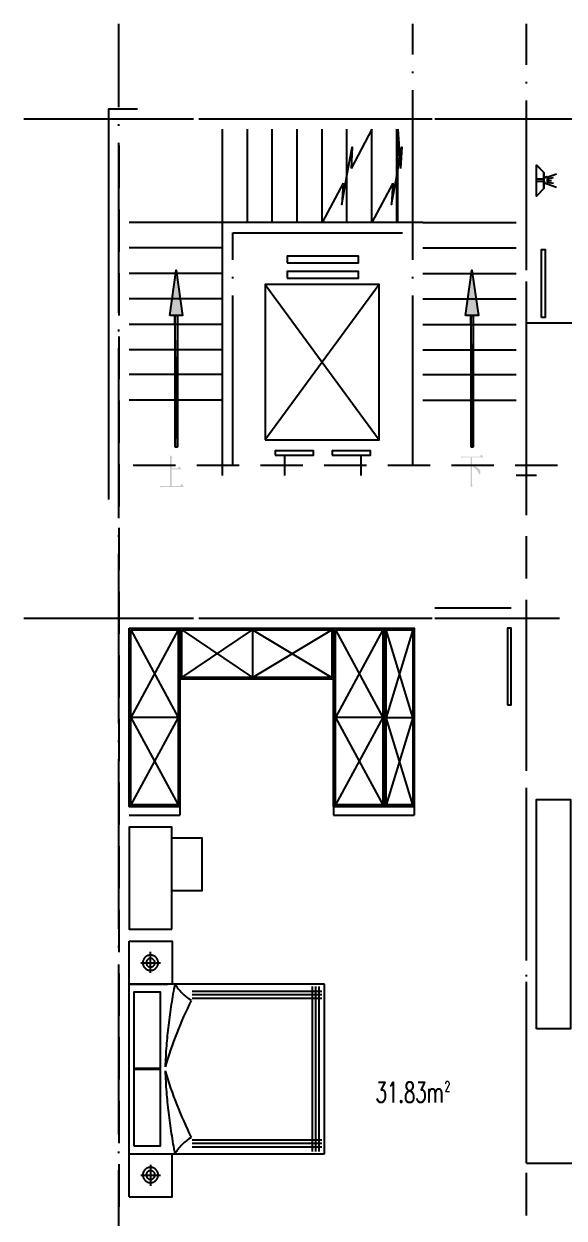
# Model space of a CAD drawing. Header units: millimetres. Extents: x -1120 to 100154, y -9529 to 14223.
# Drawn here: x 41768 to 48133, y 152 to 14221 of the extents above; entities that cross this region are included whole.
import ezdxf

# ---------------------------------------------------------------- set-up
doc = ezdxf.new("R2010")
doc.units = ezdxf.units.MM
doc.linetypes.add('DOTE', pattern=[2.42, 2, -0.2, 0.02, -0.2])
for name, color, linetype in [('A-DOTE', 1, 'Continuous'), ('A-房间名称', 7, 'Continuous'), ('A-立面看线', 7, 'Continuous')]:
    doc.layers.add(name, color=color, linetype=linetype)
doc.styles.add('_TCH_WINDOW', font='SIMPLEX', dxfattribs={"bigfont": 'GBCBIG'})

msp = doc.modelspace()

# ---------------------------------------------------------------- hatches: boundary and pattern name
at = {"layer": 'A-立面看线'}
for points in [[(43487, 10787), (43561, 11320), (43635, 10787)], [(46973, 10787), (47047, 11320), (47123, 10787)], [(43546, 9240), (43576, 9240), (43546, 10787)], [(43576, 9240), (43546, 10787), (43576, 10787)], [(47032, 9240), (47062, 9240), (47032, 10787)], [(47062, 9240), (47032, 10787), (47062, 10787)], [(46912, 9124), (47141, 9124), (47158, 9150), (47184, 9113), (47049, 9113), (47049, 9022), (47056, 9020), (47060, 9018), (47065, 9016), (47069, 9013), (47073, 9011), (47078, 9009), (47082, 9009), (47084, 9007), (47089, 9005), (47093, 9003), (47095, 9000), (47099, 8998), (47102, 8998), (47106, 8996), (47108, 8994), (47112, 8992), (47115, 8992), (47117, 8989), (47119, 8987), (47121, 8985), (47123, 8985), (47126, 8983), (47128, 8981), (47130, 8981), (47130, 8979), (47132, 8979), (47134, 8976), (47134, 8974), (47136, 8974), (47136, 8972), (47139, 8968), (47141, 8963), (47143, 8959), (47145, 8957), (47145, 8952), (47145, 8948), (47147, 8944), (47147, 8942), (47147, 8939), (47147, 8935), (47147, 8931), (47145, 8926), (47145, 8926), (47143, 8920), (47141, 8915), (47139, 8915), (47139, 8915), (47136, 8915), (47136, 8915), (47134, 8918), (47132, 8920), (47130, 8924), (47128, 8929), (47123, 8933), (47121, 8937), (47121, 8939), (47119, 8942), (47117, 8944), (47117, 8948), (47115, 8950), (47112, 8952), (47110, 8955), (47108, 8957), (47106, 8959), (47104, 8961), (47102, 8966), (47099, 8968), (47097, 8970), (47095, 8972), (47093, 8974), (47091, 8979), (47089, 8981), (47084, 8983), (47082, 8985), (47080, 8989), (47075, 8992), (47073, 8994), (47069, 8996), (47067, 9000), (47062, 9003), (47060, 9005), (47056, 9009), (47052, 9011), (47049, 9013), (47049, 8835), (47049, 8828), (47049, 8824), (47049, 8818), (47049, 8813), (47049, 8809), (47049, 8804), (47049, 8800), (47049, 8796), (47052, 8791), (47052, 8787), (47052, 8783), (47052, 8778), (47052, 8774), (47052, 8772), (47030, 8761), (47030, 8767), (47030, 8772), (47030, 8778), (47030, 8785), (47030, 8789), (47032, 8796), (47032, 8800), (47032, 8807), (47032, 8811), (47032, 8815), (47032, 8820), (47032, 8824), (47032, 8828), (47032, 8831), (47032, 8835), (47032, 8839), (47032, 8841), (47032, 8844), (47032, 8848), (47032, 8850), (47032, 9113), (46954, 9113), (46949, 9113), (46947, 9113), (46943, 9113), (46941, 9113), (46936, 9111), (46934, 9111), (46930, 9111), (46928, 9109), (46925, 9109), (46923, 9109), (46912, 9124)], [(43487, 9137), (43522, 9118), (43507, 9103), (43507, 8985), (43581, 8985), (43598, 9011), (43624, 8974), (43507, 8974), (43507, 8776), (43609, 8776), (43629, 8804), (43655, 8765), (43409, 8765), (43407, 8765), (43402, 8765), (43400, 8765), (43396, 8765), (43394, 8763), (43389, 8763), (43387, 8763), (43385, 8761), (43380, 8761), (43380, 8761), (43370, 8776), (43489, 8776), (43489, 9072), (43489, 9076), (43489, 9081), (43489, 9085), (43489, 9090), (43489, 9094), (43489, 9098), (43489, 9103), (43489, 9107), (43489, 9111), (43489, 9116), (43489, 9120), (43489, 9124), (43489, 9129), (43487, 9133), (43487, 9137), (43487, 9137)]]:
    msp.add_hatch(color=256, dxfattribs=at).paths.add_polyline_path(points)

# ---------------------------------------------------------------- linework, layer by layer
at = {"layer": 'A-DOTE', "linetype": 'DOTE', "ltscale": 1000}
for p, q in [((42888, -3701), (42888, 14221)), ((46349, 9020), (46349, 14221)), ((47688, 8900), (47688, 14221)), ((41768, 13101), (57009, 13101)), ((44228, 9020), (44228, 11761)), ((44228, 11760), (46349, 11760)), ((47688, 10701), (49489, 10701)), ((41768, 7221), (47688, 7221)), ((47688, 800), (47688, 7220)), ((47688, 800), (51689, 800))]:
    msp.add_line(p, q, dxfattribs=at)
at = {"layer": 'A-立面看线'}
for points in [[(42767, 8620), (42767, 13222), (43108, 13222)], [(43579, 13100), (43078, 13100)], [(44327, 13100), (43829, 13100)], [(45078, 13100), (44577, 13100)], [(45829, 13100), (45328, 13100)], [(46577, 13100), (46079, 13100)], [(47328, 13100), (46827, 13100)], [(48079, 13100), (47578, 13100)], [(44107, 11881), (44107, 12980)], [(44401, 11881), (44401, 12980)], [(44695, 11881), (44695, 12980)], [(44989, 11881), (44989, 12980)], [(45282, 11881), (45282, 12980)], [(45574, 11881), (45574, 12980)], [(45868, 12980), (45622, 12519)], [(45868, 11881), (45868, 12980)], [(46162, 11881), (46162, 12980)], [(46175, 11881), (46175, 12980)], [(46175, 12980), (46207, 12519)], [(42889, 12286), (42889, 12787)], [(45528, 12343), (45515, 12095), (45574, 12430), (45635, 12767), (45622, 12519)], [(46114, 12343), (46101, 12095), (46162, 12430), (46220, 12767), (46207, 12519)], [(47689, 12186), (47689, 12687)], [(47809, 12193), (47896, 12282), (47809, 12193), (47809, 12558), (47896, 12471)], [(47896, 12471), (47815, 12552)], [(47896, 12391), (47809, 12391)], [(47934, 12419), (47930, 12419), (47926, 12418), (47922, 12417), (47918, 12416), (47915, 12414), (47911, 12412), (47908, 12410), (47905, 12407), (47903, 12404), (47901, 12401), (47899, 12398), (47897, 12394), (47896, 12391), (47895, 12387), (47894, 12383), (47894, 12379), (47894, 12375), (47895, 12371), (47896, 12367), (47897, 12363), (47899, 12360), (47901, 12356), (47903, 12353), (47905, 12350), (47908, 12348), (47911, 12345), (47915, 12343), (47918, 12342), (47922, 12340), (47926, 12339), (47930, 12339), (47934, 12338)], [(47896, 12391), (47896, 12471)], [(47896, 12471), (47896, 12282), (47896, 12365)], [(47933, 12417), (48044, 12456)], [(47933, 12417), (47933, 12336)], [(47933, 12397), (48009, 12412)], [(45528, 12343), (45282, 11881)], [(46114, 12343), (45868, 11881)], [(47896, 12365), (47809, 12365)], [(47896, 12282), (47815, 12199)], [(47933, 12378), (47985, 12378)], [(47933, 12358), (48009, 12343)], [(47933, 12336), (48044, 12299)], [(42889, 11535), (42889, 12036)], [(44107, 11881), (43008, 11881)], [(44107, 8900), (44107, 11881)], [(46468, 11881), (44107, 11881)], [(44401, 11881), (44401, 11881)], [(44695, 11881), (44695, 11881)], [(44989, 11881), (44989, 11881)], [(45282, 11881), (45282, 11881)], [(45574, 11881), (45574, 11881)], [(45868, 11881), (45868, 11881)], [(46162, 11881), (46162, 11881)], [(46175, 11881), (46175, 11881)], [(46468, 11881), (47567, 11881)], [(47689, 11435), (47689, 11936)], [(44107, 11581), (43008, 11581)], [(46468, 11581), (47567, 11581)], [(47868, 10761), (47868, 11562), (47909, 11562), (47909, 10761), (47868, 10761)], [(44869, 11407), (45711, 11407), (45711, 11483), (44869, 11483), (44869, 11407)], [(42889, 10785), (42889, 11285)], [(44107, 11281), (43008, 11281)], [(44869, 11226), (45711, 11226), (45711, 11303), (44869, 11303), (44869, 11226)], [(46468, 11281), (47567, 11281)], [(44610, 11150), (45953, 9322)], [(45953, 11150), (44610, 9322)], [(44610, 9322), (45953, 9322), (45953, 11150), (44610, 11150), (44610, 9322)], [(47689, 10685), (47689, 11185)], [(44107, 10981), (43008, 10981)], [(46468, 10981), (47567, 10981)], [(44107, 10680), (43008, 10680)], [(46468, 10680), (47567, 10680)], [(42889, 10036), (42889, 10537)], [(47689, 9936), (47689, 10437)], [(44107, 10380), (43008, 10380)], [(46468, 10380), (47567, 10380)], [(44107, 10091), (43008, 10091)], [(46468, 10091), (47567, 10091)], [(42889, 9285), (42889, 9786)], [(44107, 9790), (43008, 9790)], [(46468, 9790), (47567, 9790)], [(47689, 9185), (47689, 9686)], [(44730, 9140), (45180, 9140), (45180, 9190), (44730, 9190), (44730, 9140)], [(45400, 9140), (45850, 9140), (45850, 9190), (45400, 9190), (45400, 9140)], [(42889, 8535), (42889, 9035)], [(43555, 9020), (43054, 9020)], [(44305, 9020), (43805, 9020)], [(45056, 9020), (44556, 9020)], [(44838, 9140), (44838, 8900)], [(45805, 9020), (45306, 9020)], [(45737, 9140), (45737, 8900)], [(46555, 9020), (46055, 9020)], [(47306, 9020), (46806, 9020)], [(48055, 9020), (47556, 9020)], [(47809, 8900), (47567, 8900)], [(47689, 8435), (47689, 8935)], [(42889, 7786), (42889, 8284)], [(47689, 7686), (47689, 8186)], [(42889, 7035), (42889, 7536)], [(46608, 7340), (47509, 7340)], [(47689, 6935), (47689, 7436)], [(43078, 7220), (43579, 7220)], [(43829, 7220), (44327, 7220)], [(44577, 7220), (45078, 7220)], [(45328, 7220), (45829, 7220)], [(46079, 7220), (46577, 7220)], [(46827, 7220), (47328, 7220)], [(47578, 7220), (48079, 7220)], [(43008, 7101), (43607, 7101), (43607, 5001), (43008, 5001), (43008, 7101)], [(43587, 7081), (43028, 6050)], [(43028, 7081), (43587, 7081), (43587, 5020), (43028, 5020), (43028, 7081)], [(43028, 7081), (43587, 6050), (43028, 6050), (43587, 5020)], [(43607, 7101), (45417, 7101), (45417, 6500), (43607, 6500), (43607, 7101)], [(43629, 7081), (44462, 6520)], [(43629, 7081), (45398, 7081), (45398, 6520), (43629, 6520), (43629, 7081)], [(43629, 6520), (44462, 7081), (44462, 6520), (45398, 7081)], [(44462, 7081), (45398, 6520)], [(45417, 7101), (46018, 7101), (46018, 5001), (45417, 5001), (45417, 7101)], [(45417, 5001), (46368, 5001), (46368, 7101)], [(45998, 7081), (45439, 6050)], [(45439, 7081), (45998, 7081), (45998, 5020), (45439, 5020), (45439, 7081)], [(45439, 7081), (45998, 6050), (45439, 6050), (45998, 5020)], [(46018, 7101), (46368, 7101), (46368, 5001), (46018, 5001), (46018, 7101)], [(46349, 7081), (46037, 6050)], [(46349, 5020), (46037, 6050), (46349, 6050), (46037, 7081), (46349, 7081), (46349, 5020), (46037, 5020), (46037, 7081)], [(47467, 6200), (47509, 6200), (47509, 7101), (47467, 7101), (47467, 6200)], [(42889, 6285), (42889, 6785)], [(47689, 6184), (47689, 6685)], [(43607, 5001), (43607, 6500)], [(45417, 6500), (43607, 6500)], [(45417, 6500), (45417, 4901)], [(42889, 5536), (42889, 6034)], [(43587, 6050), (43028, 5020)], [(45998, 6050), (45439, 5020)], [(46349, 6050), (46037, 5020)], [(47689, 5436), (47689, 5934)], [(42889, 4785), (42889, 5286)], [(47689, 4685), (47689, 5186)], [(47809, 2383), (47809, 5083), (48209, 5083), (48209, 2383), (47809, 2383)], [(43008, 5001), (43607, 5001)], [(43607, 5001), (43607, 4901)], [(46368, 5001), (46368, 4901)], [(43008, 4901), (43607, 4901)], [(45417, 4901), (46368, 4901)], [(43509, 3558), (43509, 4759), (43008, 4759), (43008, 3558), (43509, 3558)], [(42889, 4034), (42889, 4535)], [(43509, 4631), (43864, 4631), (43864, 4008), (43509, 4008), (43509, 4631)], [(47689, 3934), (47689, 4435)], [(42889, 3286), (42889, 3784)], [(47689, 3186), (47689, 3684)], [(43008, 2909), (43008, 3416)], [(43008, 3416), (43515, 3416), (43515, 2909)], [(43260, 3070), (43264, 3071), (43269, 3071), (43273, 3072), (43278, 3072), (43282, 3073), (43287, 3075), (43291, 3076), (43295, 3078), (43299, 3079), (43303, 3081), (43307, 3084), (43310, 3086), (43314, 3088), (43317, 3091), (43320, 3094), (43324, 3097), (43327, 3100), (43329, 3103), (43332, 3107), (43335, 3110), (43337, 3114), (43339, 3118), (43341, 3122), (43343, 3126), (43345, 3130), (43346, 3134), (43347, 3138), (43348, 3143), (43349, 3147), (43350, 3152), (43350, 3156), (43350, 3161), (43350, 3165), (43350, 3170), (43349, 3175), (43348, 3179), (43347, 3183), (43346, 3188), (43345, 3192), (43343, 3196), (43341, 3200), (43339, 3204), (43337, 3208), (43335, 3211), (43332, 3215), (43329, 3218), (43327, 3222), (43324, 3225), (43320, 3228), (43317, 3230), (43314, 3233), (43310, 3236), (43307, 3238), (43303, 3240), (43299, 3242), (43295, 3244), (43291, 3246), (43287, 3247), (43282, 3248), (43278, 3249), (43273, 3250), (43269, 3251), (43264, 3251), (43260, 3251), (43255, 3251), (43250, 3251), (43246, 3250), (43242, 3249), (43237, 3248), (43233, 3247), (43229, 3246), (43225, 3244), (43221, 3242), (43217, 3240), (43213, 3238), (43209, 3236), (43206, 3233), (43202, 3230), (43199, 3228), (43196, 3225), (43193, 3222), (43190, 3218), (43187, 3215), (43185, 3211), (43182, 3208), (43180, 3204), (43178, 3200), (43176, 3196), (43175, 3192), (43173, 3188), (43172, 3183), (43171, 3179), (43170, 3175), (43170, 3170), (43170, 3165), (43169, 3161), (43170, 3156), (43170, 3152), (43170, 3147), (43171, 3143), (43172, 3138), (43173, 3134), (43175, 3130), (43176, 3126), (43178, 3122), (43180, 3118), (43182, 3114), (43185, 3110), (43187, 3107), (43190, 3103), (43193, 3100), (43196, 3097), (43199, 3094), (43202, 3091), (43206, 3088), (43209, 3086), (43213, 3084), (43217, 3081), (43221, 3079), (43225, 3078), (43229, 3076), (43233, 3075), (43237, 3073), (43242, 3072), (43246, 3072), (43250, 3071), (43255, 3071), (43260, 3070)], [(43259, 3040), (43259, 3288)], [(43145, 3160), (43376, 3160)], [(43260, 3110), (43265, 3110), (43270, 3111), (43275, 3112), (43280, 3114), (43284, 3116), (43288, 3118), (43292, 3121), (43296, 3125), (43299, 3128), (43302, 3132), (43305, 3136), (43307, 3141), (43309, 3146), (43310, 3150), (43311, 3156), (43311, 3161), (43311, 3166), (43310, 3171), (43309, 3176), (43307, 3181), (43305, 3185), (43302, 3189), (43299, 3193), (43296, 3197), (43292, 3200), (43288, 3203), (43284, 3206), (43280, 3208), (43275, 3210), (43270, 3211), (43265, 3212), (43260, 3212), (43254, 3212), (43249, 3211), (43245, 3210), (43240, 3208), (43235, 3206), (43231, 3203), (43227, 3200), (43224, 3197), (43220, 3193), (43217, 3189), (43215, 3185), (43213, 3181), (43211, 3176), (43210, 3171), (43209, 3166), (43209, 3161), (43209, 3156), (43210, 3150), (43211, 3146), (43213, 3141), (43215, 3136), (43217, 3132), (43220, 3128), (43224, 3125), (43227, 3121), (43231, 3118), (43235, 3116), (43240, 3114), (43245, 3112), (43249, 3111), (43254, 3110), (43260, 3110)], [(42889, 2535), (42889, 3036)], [(43515, 3077), (43515, 3077)], [(43008, 910), (43008, 2909)], [(45309, 2909), (43008, 2909)], [(43008, 2909), (43459, 2909)], [(43065, 1908), (43376, 1908), (43376, 2816), (43065, 2816), (43065, 1908)], [(43547, 2913), (43541, 2882), (43535, 2852), (43529, 2822), (43524, 2791), (43519, 2761), (43514, 2731), (43509, 2700), (43504, 2670), (43499, 2640), (43494, 2609), (43490, 2579), (43486, 2548), (43482, 2518), (43478, 2487), (43474, 2457), (43470, 2426), (43467, 2395), (43464, 2365), (43460, 2334), (43457, 2304), (43455, 2273), (43452, 2242), (43449, 2212), (43447, 2181), (43444, 2150), (43442, 2120), (43440, 2089), (43439, 2058), (43437, 2027), (43435, 1997), (43434, 1966), (43433, 1935)], [(43547, 2912), (43556, 2897), (43565, 2883), (43575, 2869), (43586, 2855), (43597, 2841), (43608, 2828), (43620, 2816), (43632, 2803), (43644, 2791), (43657, 2779), (43670, 2768), (43683, 2757), (43697, 2747), (43711, 2737), (43725, 2727), (43740, 2718)], [(43750, 2825), (45278, 2825)], [(45169, 936), (45169, 2879)], [(45208, 936), (45208, 2879)], [(45248, 936), (45248, 2879)], [(45309, 910), (45309, 2909)], [(47689, 2435), (47689, 2936)], [(43740, 2717), (43717, 2670), (43694, 2623), (43672, 2575), (43650, 2527), (43629, 2479), (43609, 2430), (43589, 2382), (43569, 2333), (43550, 2284), (43532, 2234), (43514, 2185), (43497, 2135), (43480, 2085), (43464, 2035), (43448, 1985), (43433, 1935)], [(43750, 2785), (45278, 2785)], [(43750, 2744), (45278, 2744)], [(42889, 1784), (42889, 2285)], [(47689, 1684), (47689, 2185)], [(43065, 1005), (43376, 1005), (43376, 1913), (43065, 1913), (43065, 1005)], [(43433, 1886), (43434, 1855), (43435, 1824), (43437, 1793), (43439, 1762), (43440, 1732), (43442, 1701), (43445, 1670), (43447, 1640), (43449, 1609), (43452, 1578), (43455, 1548), (43457, 1517), (43461, 1486), (43464, 1456), (43467, 1425), (43471, 1395), (43474, 1364), (43478, 1333), (43482, 1303), (43486, 1272), (43490, 1242), (43495, 1211), (43499, 1181), (43504, 1151), (43509, 1120), (43514, 1090), (43519, 1059), (43524, 1029), (43529, 999), (43535, 969), (43541, 938), (43547, 908)], [(43433, 1886), (43448, 1836), (43464, 1785), (43480, 1735), (43497, 1685), (43514, 1636), (43532, 1586), (43550, 1537), (43569, 1488), (43589, 1439), (43609, 1390), (43629, 1342), (43651, 1294), (43672, 1246), (43694, 1198), (43717, 1151), (43740, 1103)], [(42889, 1036), (42889, 1534)], [(47689, 936), (47689, 1434)], [(43740, 1103), (43725, 1094), (43711, 1085), (43697, 1074), (43683, 1064), (43670, 1053), (43657, 1042), (43644, 1030), (43631, 1018), (43619, 1006), (43608, 993), (43597, 980), (43586, 966), (43575, 953), (43565, 938), (43556, 924), (43546, 909)], [(43750, 1075), (45278, 1075)], [(43750, 1034), (45278, 1034)], [(43750, 994), (45278, 994)], [(43008, 910), (45309, 910)], [(43008, 403), (43008, 910), (43428, 910)], [(43008, 403), (43515, 403), (43515, 910)], [(42889, 285), (42889, 786)], [(43260, 570), (43264, 570), (43269, 571), (43273, 571), (43278, 572), (43282, 573), (43287, 574), (43291, 576), (43295, 577), (43299, 579), (43303, 581), (43307, 583), (43310, 586), (43314, 588), (43317, 591), (43320, 594), (43324, 597), (43327, 600), (43329, 603), (43332, 606), (43335, 610), (43337, 614), (43339, 617), (43341, 621), (43343, 625), (43345, 629), (43346, 634), (43347, 638), (43348, 642), (43349, 647), (43350, 651), (43350, 656), (43350, 660), (43350, 665), (43350, 670), (43349, 674), (43348, 679), (43347, 683), (43346, 687), (43345, 691), (43343, 696), (43341, 700), (43339, 703), (43337, 707), (43335, 711), (43332, 714), (43329, 718), (43327, 721), (43324, 724), (43320, 727), (43317, 730), (43314, 733), (43310, 735), (43307, 738), (43303, 740), (43299, 742), (43295, 744), (43291, 745), (43287, 747), (43282, 748), (43278, 749), (43273, 750), (43269, 750), (43264, 751), (43260, 751), (43255, 751), (43250, 750), (43246, 750), (43242, 749), (43237, 748), (43233, 747), (43229, 745), (43225, 744), (43221, 742), (43217, 740), (43213, 738), (43209, 735), (43206, 733), (43202, 730), (43199, 727), (43196, 724), (43193, 721), (43190, 718), (43187, 714), (43185, 711), (43182, 707), (43180, 703), (43178, 700), (43176, 696), (43175, 691), (43173, 687), (43172, 683), (43171, 679), (43170, 674), (43170, 670), (43170, 665), (43169, 660), (43170, 656), (43170, 651), (43170, 647), (43171, 642), (43172, 638), (43173, 634), (43175, 629), (43176, 625), (43178, 621), (43180, 617), (43182, 614), (43185, 610), (43187, 606), (43190, 603), (43193, 600), (43196, 597), (43199, 594), (43202, 591), (43206, 588), (43209, 586), (43213, 583), (43217, 581), (43221, 579), (43225, 577), (43229, 576), (43233, 574), (43237, 573), (43242, 572), (43246, 571), (43250, 571), (43255, 570), (43260, 570)], [(43260, 609), (43265, 610), (43270, 610), (43275, 612), (43280, 613), (43284, 615), (43288, 618), (43292, 621), (43296, 624), (43299, 628), (43302, 632), (43305, 636), (43307, 641), (43309, 645), (43310, 650), (43311, 655), (43311, 660), (43311, 666), (43310, 671), (43309, 676), (43307, 680), (43305, 685), (43302, 689), (43299, 693), (43296, 697), (43292, 700), (43288, 703), (43284, 705), (43280, 708), (43275, 709), (43270, 711), (43265, 711), (43260, 712), (43254, 711), (43249, 711), (43245, 709), (43240, 708), (43235, 705), (43231, 703), (43227, 700), (43224, 697), (43220, 693), (43217, 689), (43215, 685), (43213, 680), (43211, 676), (43210, 671), (43209, 666), (43209, 660), (43209, 655), (43210, 650), (43211, 645), (43213, 641), (43215, 636), (43217, 632), (43220, 628), (43224, 624), (43227, 621), (43231, 618), (43235, 615), (43240, 613), (43245, 612), (43249, 610), (43254, 610), (43260, 609)], [(43259, 779), (43259, 531)], [(43515, 742), (43515, 742)], [(43145, 659), (43376, 659)], [(47689, 185), (47689, 685)]]:
    msp.add_lwpolyline(points, dxfattribs=at)
for points in [[(43487, 10787), (43561, 11320), (43635, 10787)], [(46973, 10787), (47047, 11320), (47123, 10787)], [(43546, 9240), (43576, 9240), (43546, 10787)], [(43576, 9240), (43546, 10787), (43576, 10787)], [(47032, 9240), (47062, 9240), (47032, 10787)], [(47062, 9240), (47032, 10787), (47062, 10787)]]:
    msp.add_lwpolyline(points, close=True, dxfattribs=at)

# ---------------------------------------------------------------- texts
at = {"layer": 'A-房间名称', "style": '_TCH_WINDOW', "width": 0.65}
for s, height, p in [('31.83m', 240, (45912, 1514)), ('2', 120, (46725, 1644))]:
    msp.add_text(s, height=height, dxfattribs=at).set_placement(p)

doc.saveas('drawing.dxf')
